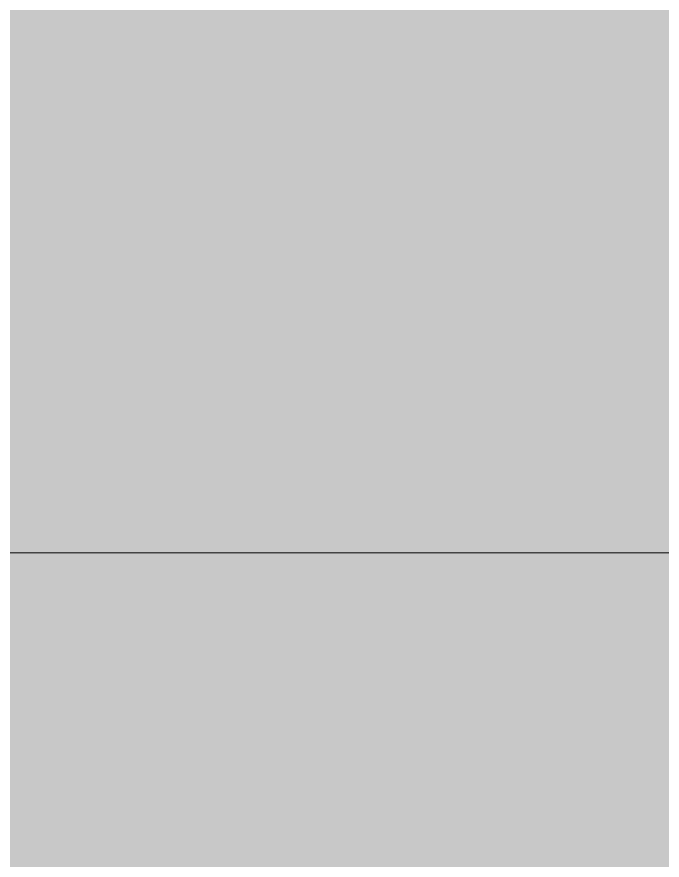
# Model space of a CAD drawing. Header units: inches. Extents: x 224 to 2249, y -2447 to -36.
# Drawn here: x 1329.7664 to 1329.9852, y -1718.9947 to -1718.7088 of the extents above; entities that cross this region are included whole.
import ezdxf

# ---------------------------------------------------------------- set-up
doc = ezdxf.new("R2010")
doc.units = ezdxf.units.IN
doc.header["$MEASUREMENT"] = 0
doc.layers.add('A-WALL', color=113, linetype='Continuous', lineweight=13)
doc.layers.add('A-WALL-PATT', color=111, linetype='Continuous', lineweight=13)

# ---------------------------------------------------------------- blocks, each defined once
blk = doc.blocks.new('Walls 10 - Walls 10-5024447-Level 4 CONSTRUCTION')
at = {"layer": 'A-WALL', "lineweight": 9}
h = blk.add_hatch(color=7, dxfattribs=at)
h.paths.add_polyline_path([(1228.46202, -1742.8905), (1330.20402, -1742.8905), (1330.20402, -1718.8905), (1328.48159, -1718.8905), (1328.48159, -1602.44651), (1123.73524, -1602.44651), (1123.73524, -1606.94651), (1125.45722, -1606.94651), (1125.45722, -1613.44649), (1295.45402, -1613.44649), (1295.45402, -1705.42237), (1062.63906, -1705.42237), (1062.63906, -1635.3911), (1073.88906, -1635.3911), (1073.88906, -1606.94651), (1083.73524, -1606.94651), (1083.73524, -1602.44651), (1058.88906, -1602.44651), (1058.88906, -1720.42237), (1219.48159, -1720.42237), (1219.50384, -1739.7655), (1220.52325, -1739.7655), (1219.50384, -1742.8905), (1221.48159, -1742.8905)], flags=0)
h.paths.add_polyline_path([(1221.48159, -1736.8905), (1221.48159, -1718.8905), (1324.20402, -1718.8905), (1324.20402, -1736.8905), (1228.46202, -1736.8905)], flags=0)
h.paths.add_polyline_path([(1324.73159, -1706.92237), (1299.20402, -1706.92237), (1299.20402, -1615.94632), (1324.73159, -1615.94632), (1324.73159, -1682.25159)], flags=0)
h.paths.add_polyline_path([(1070.13906, -1631.6411), (1062.63906, -1631.6411), (1062.63906, -1606.94651), (1070.13906, -1606.94651), (1070.13906, -1615.94651)], flags=0)
h.paths.add_polyline_path([(1299.20402, -1612.19632), (1299.20402, -1606.94651), (1324.73159, -1606.94651), (1324.73159, -1612.19632)], flags=0)
at = {"layer": 'A-WALL', "color": 8, "lineweight": 20}
blk.add_line((1330.20402, -1718.8905), (1328.48159, -1718.8905), dxfattribs=at)

msp = doc.modelspace()

# ---------------------------------------------------------------- hatches: boundary and pattern name
at = {"layer": 'A-WALL-PATT', "lineweight": 9}
h = msp.add_hatch(color=7, dxfattribs=at)
h.paths.add_polyline_path([(2185.45402, -1724.8905), (2189.43958, -1724.8905), (2189.43958, -1714.8905), (2184.98613, -1714.8905), (2184.98613, -1719.8905), (2172.45081, -1719.8905), (2172.45081, -1724.8905), (2184.98613, -1724.8905)], flags=0)
h.paths.add_polyline_path([(1328.48159, -1718.8905), (1330.20402, -1718.8905), (1330.20402, -1714.8905), (1328.48159, -1714.8905)], flags=0)

# ---------------------------------------------------------------- block references
at = {"layer": 'A-WALL', "lineweight": 9}
msp.add_blockref('Walls 10 - Walls 10-5024447-Level 4 CONSTRUCTION', (0, 0), dxfattribs=at)

doc.saveas('drawing.dxf')
